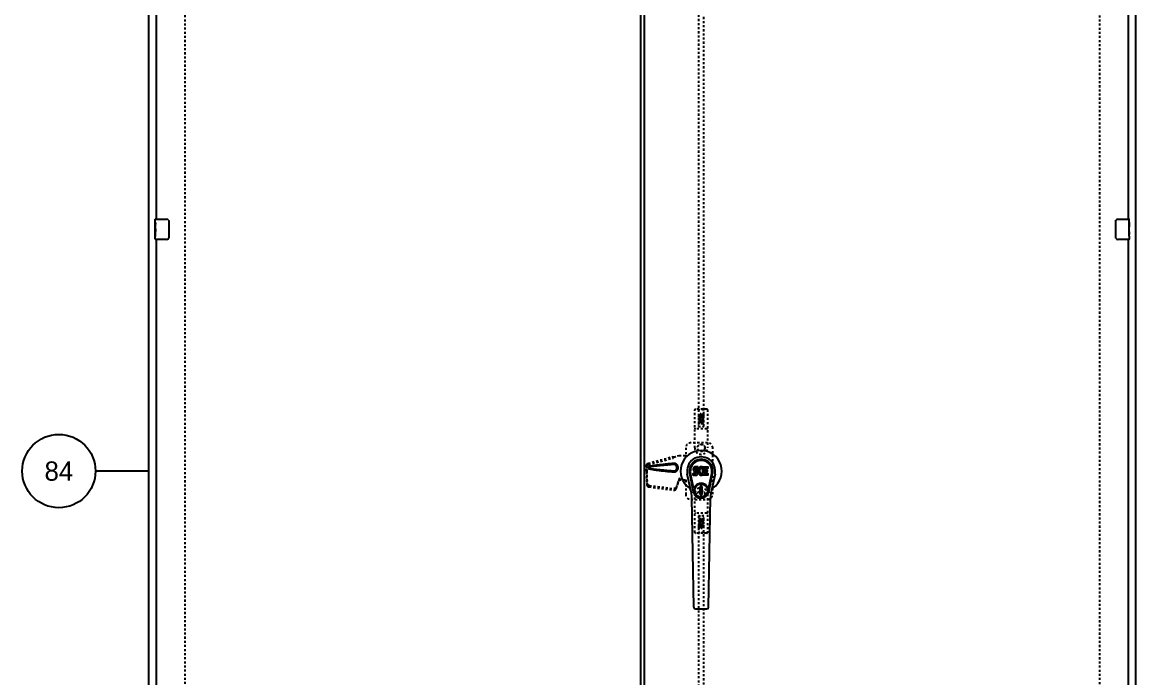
# Model space of a CAD drawing. Header units: inches. Extents: x -15 to 162, y -14 to 102.
# Drawn here: x 43.4 to 97.6, y 37.9 to 69.7 of the extents above; entities that cross this region are included whole.
import ezdxf
from ezdxf.enums import TextEntityAlignment as Align

# ---------------------------------------------------------------- set-up
doc = ezdxf.new("R2010")
doc.units = ezdxf.units.IN
doc.header["$MEASUREMENT"] = 0
doc.linetypes.add('HIDDEN', pattern=[0.2, 0.1, -0.1])
for name, color, linetype in [('DEFAULT_2', 8, 'HIDDEN'), ('MASTER_DOOR_ASSEMBLY', 7, 'Continuous'), ('SLAVE_DOOR_ASSEMBLY', 7, 'Continuous')]:
    doc.layers.add(name, color=color, linetype=linetype)
doc.dimstyles.get("Standard").update_dxf_attribs({"dimtxt": 0.18, "dimasz": 0.18, "dimexe": 0.18, "dimexo": 0.0625, "dimgap": 0.09, "dimtad": 0, "dimtih": 1, "dimtoh": 1, "dimdec": 4, "dimzin": 0, "dimdsep": 46, "dimtxsty": 'Standard', "dimcen": 0.09, "dimadec": 0, "dimazin": 0, "dimtfac": 1, "dimtdec": 4, "dimtofl": 0, "dimtmove": 0, "dimatfit": 3, "dimfxl": 1, "dimtolj": 1, "dimtzin": 0, "dimarcsym": 0})

msp = doc.modelspace()

# ---------------------------------------------------------------- linework, layer by layer
at = {"color": 3, "linetype": 'Continuous'}
for p, q in [((49.578, 1.02), (49.578, 90.812)), ((97.578, 1.02), (97.578, 90.812))]:
    msp.add_line(p, q, dxfattribs=at)
at = {"linetype": 'Continuous'}
msp.add_circle((45.206, 47.916), 1.781, dxfattribs=at)
at = {"layer": 'DEFAULT_2', "color": 8, "linetype": 'HIDDEN'}
for p, q in [((51.328, 87.468), (51.328, 8.364)), ((95.828, 8.364), (95.828, 87.468))]:
    msp.add_line(p, q, dxfattribs=at)
at = {"layer": 'MASTER_DOOR_ASSEMBLY', "color": 3, "linetype": 'Continuous'}
for p, q in [((73.672, 87.007), (73.672, 8.825)), ((97.203, 82.666), (97.203, 60.166)), ((97.203, 59.166), (97.203, 36.666))]:
    msp.add_line(p, q, dxfattribs=at)
at = {"layer": 'MASTER_DOOR_ASSEMBLY', "color": 8, "linetype": 'HIDDEN'}
for p, q in [((76.318, 87.088), (76.318, 50.086)), ((76.568, 50.086), (76.568, 87.088)), ((76.726, 50.928), (76.161, 50.928)), ((76.313, 50.898), (76.283, 50.928)), ((76.573, 50.898), (76.603, 50.928)), ((76.131, 49.04), (76.131, 50.898)), ((76.313, 50.898), (76.317, 50.088)), ((76.573, 50.898), (76.313, 50.898)), ((76.337, 50.538), (76.337, 50.63)), ((76.379, 50.538), (76.337, 50.538)), ((76.337, 50.226), (76.337, 50.382)), ((76.337, 50.382), (76.514, 50.382)), ((76.385, 50.406), (76.346, 50.389)), ((76.379, 50.63), (76.379, 50.538)), ((76.443, 50.66), (76.381, 50.624)), ((76.381, 50.624), (76.381, 50.551)), ((76.381, 50.624), (76.391, 50.618)), ((76.381, 50.551), (76.391, 50.557)), ((76.381, 50.551), (76.443, 50.515)), ((76.443, 50.648), (76.391, 50.618)), ((76.391, 50.618), (76.391, 50.557)), ((76.391, 50.557), (76.443, 50.527)), ((76.423, 50.602), (76.423, 50.63)), ((76.443, 50.66), (76.443, 50.648)), ((76.506, 50.624), (76.443, 50.66)), ((76.496, 50.618), (76.443, 50.648)), ((76.443, 50.527), (76.496, 50.557)), ((76.443, 50.515), (76.506, 50.551)), ((76.443, 50.515), (76.443, 50.527)), ((76.464, 50.644), (76.464, 50.598)), ((76.506, 50.624), (76.496, 50.618)), ((76.496, 50.557), (76.496, 50.618)), ((76.506, 50.551), (76.496, 50.557)), ((76.514, 50.382), (76.496, 50.395)), ((76.506, 50.551), (76.506, 50.624)), ((76.507, 50.602), (76.507, 50.694)), ((76.507, 50.694), (76.55, 50.694)), ((76.539, 50.385), (76.537, 50.382)), ((76.537, 50.382), (76.55, 50.382)), ((76.55, 50.694), (76.55, 50.602)), ((76.55, 50.382), (76.55, 50.226)), ((76.57, 50.088), (76.573, 50.898)), ((76.756, 50.898), (76.756, 49.04)), ((76.726, 49.963), (76.161, 49.963)), ((76.571, 50.338), (76.316, 50.338)), ((76.317, 50.088), (76.57, 50.088)), ((76.318, 50.089), (76.568, 50.089)), ((76.318, 50.086), (76.568, 50.086)), ((76.379, 50.226), (76.337, 50.226)), ((76.528, 50.213), (76.358, 50.213)), ((76.379, 50.339), (76.379, 50.226)), ((76.421, 50.339), (76.379, 50.339)), ((76.421, 50.247), (76.421, 50.339)), ((76.464, 50.247), (76.421, 50.247)), ((76.464, 50.339), (76.464, 50.247)), ((76.507, 50.339), (76.464, 50.339)), ((76.507, 50.226), (76.507, 50.339)), ((76.55, 50.226), (76.507, 50.226)), ((76.756, 49.291), (75.943, 49.291)), ((75.693, 49.041), (75.693, 48.687)), ((77.006, 46.791), (77.006, 49.041)), ((73.84, 48.285), (73.853, 48.214)), ((73.873, 48.298), (75.063, 48.618)), ((73.886, 48.227), (75.077, 48.547)), ((75.064, 48.614), (75.063, 48.618)), ((75.077, 48.547), (75.063, 48.618)), ((75.064, 48.614), (75.078, 48.543)), ((75.078, 48.543), (75.077, 48.547)), ((75.122, 48.29), (75.099, 48.289)), ((75.103, 48.597), (75.375, 48.671)), ((75.111, 48.597), (75.103, 48.597)), ((75.111, 48.597), (75.383, 48.671)), ((75.375, 48.671), (75.696, 48.671)), ((75.689, 48.671), (75.693, 48.687)), ((75.696, 48.671), (75.693, 48.687)), ((73.794, 47.929), (73.78, 47.858)), ((73.781, 47.868), (73.78, 47.858)), ((73.78, 47.858), (73.799, 47.243)), ((73.792, 47.945), (73.783, 47.889)), ((73.785, 48.119), (73.787, 48.141)), ((73.785, 47.918), (73.785, 48.119)), ((73.792, 48.119), (73.785, 48.119)), ((73.807, 47.999), (73.785, 47.918)), ((73.785, 47.918), (73.792, 47.918)), ((73.792, 48.118), (73.792, 48.117)), ((73.792, 48.117), (73.792, 48.116)), ((73.792, 48.116), (73.792, 48.113)), ((73.792, 48.113), (73.793, 48.101)), ((73.793, 48.101), (73.795, 48.084)), ((73.794, 47.929), (73.813, 47.314)), ((73.795, 48.084), (73.796, 48.072)), ((73.796, 48.072), (73.797, 48.062)), ((73.804, 48.093), (73.808, 48.106)), ((73.808, 48.106), (73.813, 48.125)), ((73.815, 47.999), (73.813, 47.992)), ((73.917, 47.144), (75.104, 46.991)), ((73.93, 47.215), (75.118, 47.062)), ((75.231, 47.049), (75.363, 47.433)), ((75.245, 47.12), (75.377, 47.504)), ((75.363, 47.433), (75.377, 47.504)), ((75.372, 47.499), (75.363, 47.433)), ((75.375, 47.578), (75.383, 47.578)), ((75.375, 47.578), (75.375, 47.568)), ((75.375, 47.578), (75.375, 47.491)), ((75.375, 47.568), (75.376, 47.538)), ((75.375, 47.491), (75.696, 47.491)), ((75.376, 47.52), (75.376, 47.514)), ((75.383, 47.578), (75.383, 47.491)), ((75.689, 47.491), (75.693, 47.474)), ((75.696, 47.491), (75.693, 47.474)), ((75.693, 47.474), (75.693, 46.791)), ((76.131, 44.933), (76.131, 46.791)), ((76.756, 46.791), (76.756, 44.933)), ((75.943, 46.541), (76.756, 46.541)), ((76.726, 45.868), (76.161, 45.868)), ((76.317, 45.743), (76.313, 44.933)), ((76.316, 45.493), (76.571, 45.493)), ((76.317, 45.743), (76.57, 45.743)), ((76.568, 45.745), (76.318, 45.745)), ((76.318, 45.745), (76.318, 8.743)), ((76.568, 45.742), (76.318, 45.742)), ((76.337, 45.605), (76.379, 45.605)), ((76.337, 45.449), (76.337, 45.605)), ((76.358, 45.618), (76.528, 45.618)), ((76.379, 45.605), (76.379, 45.492)), ((76.379, 45.492), (76.423, 45.492)), ((76.423, 45.584), (76.465, 45.584)), ((76.423, 45.492), (76.423, 45.584)), ((76.465, 45.584), (76.465, 45.492)), ((76.465, 45.492), (76.507, 45.492)), ((76.507, 45.605), (76.55, 45.605)), ((76.507, 45.492), (76.507, 45.605)), ((76.55, 45.605), (76.55, 45.449)), ((76.568, 8.743), (76.568, 45.745)), ((76.573, 44.933), (76.57, 45.743)), ((76.349, 45.449), (76.337, 45.449)), ((76.337, 45.137), (76.337, 45.229)), ((76.379, 45.137), (76.337, 45.137)), ((76.347, 45.446), (76.349, 45.449)), ((76.55, 45.449), (76.372, 45.449)), ((76.372, 45.449), (76.391, 45.436)), ((76.379, 45.229), (76.379, 45.137)), ((76.443, 45.316), (76.381, 45.28)), ((76.381, 45.28), (76.391, 45.274)), ((76.381, 45.28), (76.381, 45.208)), ((76.381, 45.208), (76.391, 45.213)), ((76.381, 45.208), (76.443, 45.171)), ((76.443, 45.304), (76.391, 45.274)), ((76.391, 45.274), (76.391, 45.213)), ((76.391, 45.213), (76.443, 45.183)), ((76.423, 45.187), (76.423, 45.233)), ((76.506, 45.28), (76.443, 45.316)), ((76.443, 45.316), (76.443, 45.304)), ((76.496, 45.274), (76.443, 45.304)), ((76.443, 45.183), (76.496, 45.213)), ((76.443, 45.171), (76.506, 45.208)), ((76.443, 45.171), (76.443, 45.183)), ((76.464, 45.229), (76.464, 45.201)), ((76.506, 45.28), (76.496, 45.274)), ((76.496, 45.213), (76.496, 45.274)), ((76.506, 45.208), (76.496, 45.213)), ((76.502, 45.425), (76.541, 45.442)), ((76.506, 45.208), (76.506, 45.28)), ((76.507, 45.293), (76.55, 45.293)), ((76.507, 45.201), (76.507, 45.293)), ((76.55, 45.293), (76.55, 45.201)), ((76.726, 44.903), (76.161, 44.903)), ((76.313, 44.933), (76.283, 44.903)), ((76.573, 44.933), (76.313, 44.933)), ((76.573, 44.933), (76.603, 44.903))]:
    msp.add_line(p, q, dxfattribs=at)
at = {"layer": 'MASTER_DOOR_ASSEMBLY', "color": 7, "linetype": 'Continuous'}
for p, q in [((96.708, 60.166), (97.248, 60.166)), ((97.263, 59.587), (97.263, 60.151)), ((96.609, 59.266), (96.609, 60.066)), ((97.263, 60.011), (97.256, 60.011)), ((97.256, 60.011), (97.256, 59.781)), ((97.263, 59.844), (97.256, 59.844)), ((97.263, 59.781), (97.256, 59.781)), ((97.263, 59.745), (97.258, 59.745)), ((97.262, 59.611), (97.26, 59.633)), ((97.262, 59.613), (97.263, 59.613)), ((97.263, 59.327), (97.263, 59.584)), ((97.248, 59.166), (96.708, 59.166)), ((97.263, 59.55), (97.256, 59.55)), ((97.256, 59.55), (97.256, 59.414)), ((97.258, 59.383), (97.263, 59.383)), ((97.263, 59.326), (97.263, 59.181)), ((75.967, 46.846), (75.769, 47.772)), ((76.077, 46.893), (75.885, 47.797)), ((75.933, 47.57), (75.889, 47.797)), ((76.001, 47.423), (75.926, 47.805)), ((76.059, 48.03), (76.057, 48.006)), ((76.057, 48.006), (76.058, 47.982)), ((76.058, 47.982), (76.062, 47.959)), ((76.064, 48.053), (76.059, 48.03)), ((76.06, 47.72), (76.06, 47.795)), ((76.062, 47.959), (76.07, 47.937)), ((76.073, 48.076), (76.064, 48.053)), ((76.123, 47.8), (76.064, 47.8)), ((76.064, 47.716), (76.208, 47.716)), ((76.07, 47.937), (76.083, 47.916)), ((76.087, 48.095), (76.073, 48.076)), ((76.083, 47.916), (76.099, 47.899)), ((76.095, 48.103), (76.087, 48.095)), ((76.105, 48.11), (76.095, 48.103)), ((76.099, 47.899), (76.119, 47.886)), ((76.127, 48.12), (76.105, 48.11)), ((76.119, 47.886), (76.13, 47.882)), ((76.184, 47.801), (76.123, 47.8)), ((76.15, 48.127), (76.127, 48.12)), ((76.128, 47.994), (76.129, 48.009)), ((76.129, 47.987), (76.128, 47.994)), ((76.129, 48.009), (76.131, 48.025)), ((76.131, 47.98), (76.129, 47.987)), ((76.13, 47.882), (76.142, 47.88)), ((76.131, 48.025), (76.134, 48.031)), ((76.136, 47.974), (76.131, 47.98)), ((76.134, 48.031), (76.14, 48.036)), ((76.142, 47.969), (76.136, 47.974)), ((76.14, 48.036), (76.154, 48.04)), ((76.156, 47.965), (76.142, 47.969)), ((76.142, 47.88), (76.189, 47.879)), ((76.29, 48.127), (76.15, 48.127)), ((76.154, 48.04), (76.169, 48.042)), ((76.18, 47.966), (76.156, 47.965)), ((76.169, 48.042), (76.282, 48.042)), ((76.204, 47.965), (76.18, 47.966)), ((76.199, 47.802), (76.184, 47.801)), ((76.189, 47.879), (76.197, 47.879)), ((76.197, 47.879), (76.204, 47.876)), ((76.206, 47.805), (76.199, 47.802)), ((76.228, 47.96), (76.204, 47.965)), ((76.204, 47.876), (76.21, 47.872)), ((76.211, 47.81), (76.206, 47.805)), ((76.208, 47.716), (76.22, 47.717)), ((76.21, 47.872), (76.215, 47.866)), ((76.221, 47.822), (76.211, 47.81)), ((76.215, 47.866), (76.221, 47.852)), ((76.22, 47.717), (76.232, 47.721)), ((76.221, 47.852), (76.224, 47.837)), ((76.223, 47.829), (76.221, 47.822)), ((76.224, 47.837), (76.223, 47.829)), ((76.239, 47.955), (76.228, 47.96)), ((76.232, 47.721), (76.251, 47.735)), ((76.248, 47.948), (76.239, 47.955)), ((76.266, 47.931), (76.248, 47.948)), ((76.251, 47.735), (76.268, 47.752)), ((76.279, 47.911), (76.266, 47.931)), ((76.268, 47.752), (76.275, 47.762)), ((76.275, 47.762), (76.28, 47.773)), ((76.288, 47.889), (76.279, 47.911)), ((76.28, 47.773), (76.289, 47.795)), ((76.282, 48.042), (76.287, 48.042)), ((76.287, 48.042), (76.289, 48.048)), ((76.294, 47.866), (76.288, 47.889)), ((76.289, 48.048), (76.29, 48.06)), ((76.294, 47.963), (76.289, 47.919)), ((76.289, 47.919), (76.29, 47.896)), ((76.289, 47.795), (76.295, 47.818)), ((76.291, 48.084), (76.29, 48.127)), ((76.29, 48.06), (76.291, 48.084)), ((76.29, 47.896), (76.293, 47.874)), ((76.293, 47.874), (76.298, 47.852)), ((76.298, 47.985), (76.294, 47.963)), ((76.297, 47.842), (76.294, 47.866)), ((76.295, 47.818), (76.297, 47.842)), ((76.304, 48.006), (76.298, 47.985)), ((76.298, 47.852), (76.305, 47.831)), ((76.313, 48.027), (76.304, 48.006)), ((76.305, 47.831), (76.326, 47.792)), ((76.323, 48.046), (76.313, 48.027)), ((76.336, 48.065), (76.323, 48.046)), ((76.326, 47.792), (76.339, 47.774)), ((76.351, 48.081), (76.336, 48.065)), ((76.339, 47.774), (76.353, 47.757)), ((76.367, 48.097), (76.351, 48.081)), ((76.353, 47.757), (76.37, 47.742)), ((76.363, 47.961), (76.359, 47.934)), ((76.359, 47.934), (76.359, 47.907)), ((76.359, 47.907), (76.36, 47.894)), ((76.36, 47.894), (76.363, 47.881)), ((76.366, 47.974), (76.363, 47.961)), ((76.363, 47.881), (76.373, 47.856)), ((76.372, 47.985), (76.366, 47.974)), ((76.386, 48.11), (76.367, 48.097)), ((76.37, 47.742), (76.388, 47.728)), ((76.386, 48.009), (76.372, 47.985)), ((76.373, 47.856), (76.387, 47.833)), ((76.406, 48.118), (76.386, 48.11)), ((76.395, 48.019), (76.386, 48.009)), ((76.387, 47.833), (76.395, 47.823)), ((76.388, 47.728), (76.397, 47.723)), ((76.405, 48.027), (76.395, 48.019)), ((76.395, 47.823), (76.405, 47.814)), ((76.397, 47.723), (76.408, 47.719)), ((76.43, 48.037), (76.405, 48.027)), ((76.405, 47.814), (76.417, 47.807)), ((76.428, 48.123), (76.406, 48.118)), ((76.408, 47.719), (76.43, 47.714)), ((76.417, 47.807), (76.429, 47.802)), ((76.45, 48.125), (76.428, 48.123)), ((76.429, 47.802), (76.442, 47.8)), ((76.443, 48.04), (76.43, 48.037)), ((76.43, 47.714), (76.452, 47.711)), ((76.442, 47.8), (76.456, 47.799)), ((76.456, 48.04), (76.443, 48.04)), ((76.472, 48.125), (76.45, 48.125)), ((76.452, 47.711), (76.474, 47.714)), ((76.47, 48.037), (76.456, 48.04)), ((76.456, 47.799), (76.469, 47.801)), ((76.469, 47.801), (76.481, 47.805)), ((76.482, 48.032), (76.47, 48.037)), ((76.484, 48.123), (76.472, 48.125)), ((76.474, 47.714), (76.495, 47.721)), ((76.481, 47.805), (76.494, 47.811)), ((76.494, 48.12), (76.484, 48.123)), ((76.514, 48.103), (76.488, 48.035)), ((76.513, 48.108), (76.494, 48.12)), ((76.494, 47.811), (76.505, 47.818)), ((76.495, 47.721), (76.514, 47.733)), ((76.511, 47.817), (76.523, 47.8)), ((76.525, 47.733), (76.514, 47.733)), ((76.514, 47.733), (76.514, 47.733)), ((76.523, 47.8), (76.523, 48.125)), ((76.523, 48.125), (76.76, 48.125)), ((76.525, 47.72), (76.525, 47.733)), ((76.76, 47.716), (76.529, 47.716)), ((76.593, 48.037), (76.593, 47.97)), ((76.594, 47.879), (76.594, 47.801)), ((76.76, 48.042), (76.598, 48.042)), ((76.598, 47.965), (76.729, 47.965)), ((76.729, 47.883), (76.599, 47.883)), ((76.599, 47.797), (76.76, 47.797)), ((76.733, 47.961), (76.733, 47.888)), ((76.764, 48.12), (76.764, 48.046)), ((76.765, 47.792), (76.765, 47.72)), ((76.809, 46.893), (77.002, 47.797)), ((76.886, 47.423), (76.96, 47.805)), ((77.117, 47.772), (76.92, 46.846)), ((76.953, 47.57), (76.998, 47.797)), ((76.049, 47.198), (76.001, 47.423)), ((76.488, 47.158), (76.398, 47.158)), ((76.398, 46.784), (76.398, 47.158)), ((76.398, 47.119), (76.488, 47.119)), ((76.449, 47.119), (76.449, 47.04)), ((76.488, 46.784), (76.488, 47.158)), ((76.838, 47.198), (76.886, 47.423)), ((76.085, 41.3), (75.992, 46.62)), ((76.488, 46.823), (76.398, 46.823)), ((76.398, 46.784), (76.488, 46.784)), ((76.488, 47.04), (76.449, 47.04)), ((76.801, 41.3), (76.894, 46.62)), ((76.164, 41.223), (76.722, 41.223))]:
    msp.add_line(p, q, dxfattribs=at)
for points in [[(96.609, 60.066), (96.609, 60.072), (96.609, 60.078), (96.61, 60.084), (96.612, 60.09), (96.613, 60.096), (96.615, 60.102)], [(97.26, 59.633), (97.259, 59.645), (97.258, 59.657), (97.258, 59.669), (97.257, 59.682), (97.257, 59.695), (97.256, 59.708), (97.257, 59.72), (97.257, 59.733), (97.258, 59.746), (97.258, 59.758), (97.259, 59.77)], [(97.263, 59.584), (97.263, 59.592), (97.263, 59.601), (97.262, 59.611)], [(96.615, 59.229), (96.613, 59.235), (96.612, 59.241), (96.61, 59.247), (96.609, 59.253), (96.609, 59.259), (96.609, 59.266)], [(97.258, 59.377), (97.257, 59.386), (97.257, 59.395), (97.257, 59.405), (97.256, 59.414)], [(97.261, 59.353), (97.26, 59.361), (97.259, 59.369), (97.258, 59.377)], [(97.263, 59.326), (97.263, 59.33), (97.263, 59.335), (97.262, 59.34), (97.261, 59.353)], [(76.045, 46.863), (76.043, 46.868), (76.042, 46.874), (76.04, 46.879), (76.039, 46.885)], [(76.847, 46.885), (76.846, 46.879), (76.845, 46.874), (76.843, 46.868), (76.841, 46.863)]]:
    msp.add_lwpolyline(points, dxfattribs=at)
at = {"layer": 'MASTER_DOOR_ASSEMBLY', "color": 8, "linetype": 'HIDDEN'}
for points in [[(73.787, 48.141), (73.789, 48.148), (73.791, 48.156), (73.794, 48.164), (73.799, 48.172), (73.805, 48.18), (73.812, 48.188), (73.82, 48.195), (73.83, 48.202), (73.841, 48.208), (73.853, 48.214)], [(73.789, 48.178), (73.79, 48.192), (73.791, 48.208), (73.795, 48.223), (73.8, 48.237), (73.806, 48.25), (73.813, 48.261), (73.821, 48.27), (73.83, 48.278), (73.84, 48.285)], [(73.84, 48.285), (73.848, 48.289), (73.856, 48.292), (73.864, 48.295), (73.873, 48.298)], [(73.853, 48.214), (73.861, 48.218), (73.869, 48.221), (73.878, 48.224), (73.886, 48.227)], [(75.099, 48.289), (75.024, 48.281), (74.952, 48.274), (74.883, 48.267), (74.816, 48.26), (74.752, 48.253), (74.691, 48.246), (74.632, 48.239), (74.576, 48.233), (74.522, 48.226), (74.47, 48.22), (74.42, 48.214), (74.372, 48.208), (74.326, 48.202), (74.282, 48.196), (74.24, 48.19), (74.199, 48.184), (74.161, 48.178), (74.124, 48.172), (74.088, 48.165), (74.054, 48.159), (74.022, 48.153), (73.991, 48.146), (73.961, 48.14), (73.933, 48.132), (73.906, 48.124), (73.881, 48.116)], [(75.099, 48.235), (75.036, 48.23), (74.975, 48.225), (74.916, 48.22), (74.859, 48.215), (74.804, 48.21), (74.751, 48.205), (74.7, 48.201), (74.652, 48.196), (74.605, 48.192), (74.56, 48.188), (74.517, 48.184), (74.475, 48.18), (74.436, 48.176), (74.398, 48.173), (74.362, 48.169), (74.328, 48.166), (74.295, 48.162), (74.264, 48.159), (74.234, 48.156), (74.205, 48.152), (74.176, 48.149), (74.149, 48.146), (74.121, 48.143), (74.095, 48.14), (74.068, 48.136), (74.041, 48.133), (74.014, 48.129), (73.987, 48.125), (73.961, 48.121), (73.934, 48.116), (73.907, 48.111), (73.881, 48.105)], [(75.064, 48.614), (75.068, 48.612), (75.071, 48.61), (75.074, 48.609), (75.077, 48.608), (75.08, 48.607), (75.082, 48.606), (75.085, 48.605), (75.087, 48.605)], [(75.078, 48.543), (75.081, 48.545), (75.083, 48.547), (75.085, 48.549), (75.087, 48.551), (75.089, 48.553), (75.09, 48.556), (75.092, 48.559), (75.093, 48.562), (75.094, 48.565), (75.095, 48.568), (75.096, 48.571), (75.097, 48.575), (75.097, 48.579), (75.098, 48.583), (75.099, 48.586), (75.101, 48.591)], [(75.087, 48.605), (75.092, 48.603), (75.095, 48.603), (75.098, 48.602), (75.101, 48.601), (75.104, 48.6), (75.107, 48.599), (75.111, 48.597)], [(75.099, 47.873), (75.122, 47.872), (75.145, 47.873), (75.167, 47.877), (75.189, 47.884), (75.21, 47.893), (75.23, 47.904), (75.248, 47.917), (75.265, 47.932), (75.279, 47.947), (75.291, 47.964), (75.301, 47.98), (75.309, 47.997), (75.315, 48.013), (75.32, 48.03), (75.323, 48.047), (75.325, 48.064), (75.326, 48.08), (75.325, 48.097), (75.323, 48.114), (75.32, 48.131), (75.315, 48.148), (75.309, 48.164), (75.301, 48.181), (75.291, 48.197), (75.279, 48.214), (75.265, 48.229), (75.248, 48.244), (75.23, 48.257), (75.21, 48.269), (75.189, 48.277), (75.167, 48.284), (75.145, 48.288), (75.122, 48.29)], [(75.099, 47.926), (75.109, 47.926), (75.118, 47.926), (75.127, 47.926), (75.137, 47.928), (75.146, 47.929), (75.155, 47.932), (75.164, 47.935), (75.173, 47.938), (75.181, 47.942), (75.189, 47.947), (75.198, 47.952), (75.206, 47.958), (75.214, 47.965), (75.222, 47.973), (75.23, 47.983), (75.237, 47.993), (75.244, 48.004), (75.25, 48.015), (75.254, 48.026), (75.258, 48.037), (75.26, 48.048), (75.262, 48.059), (75.263, 48.069), (75.264, 48.08), (75.263, 48.09), (75.262, 48.101), (75.261, 48.111), (75.258, 48.122), (75.255, 48.133), (75.25, 48.144), (75.245, 48.156), (75.238, 48.167), (75.231, 48.177), (75.223, 48.186), (75.215, 48.195), (75.207, 48.202), (75.199, 48.208), (75.19, 48.213), (75.182, 48.218), (75.173, 48.222), (75.165, 48.226), (75.156, 48.229), (75.146, 48.232), (75.137, 48.233), (75.128, 48.235), (75.118, 48.235), (75.109, 48.236), (75.099, 48.235)], [(75.101, 48.591), (75.102, 48.594), (75.103, 48.597)], [(75.101, 48.591), (75.101, 48.592), (75.103, 48.595), (75.104, 48.596), (75.106, 48.597), (75.108, 48.597)], [(73.783, 47.889), (73.782, 47.884), (73.781, 47.868)], [(73.815, 47.999), (73.81, 47.98), (73.804, 47.961), (73.799, 47.942), (73.793, 47.923), (73.788, 47.906), (73.783, 47.889)], [(73.789, 48.178), (73.789, 48.172), (73.789, 48.164), (73.789, 48.157), (73.788, 48.15), (73.788, 48.144), (73.787, 48.141)], [(73.79, 48.158), (73.789, 48.176), (73.789, 48.178)], [(73.797, 48.062), (73.796, 48.078), (73.795, 48.094), (73.794, 48.11), (73.793, 48.126), (73.791, 48.142), (73.79, 48.158)], [(73.792, 48.119), (73.792, 48.119), (73.792, 48.119), (73.792, 48.119), (73.792, 48.118), (73.792, 48.118)], [(73.807, 47.999), (73.805, 47.99), (73.802, 47.98), (73.799, 47.971), (73.797, 47.962), (73.794, 47.953), (73.792, 47.945)], [(73.792, 47.945), (73.792, 47.942), (73.792, 47.94), (73.793, 47.937), (73.793, 47.934), (73.793, 47.932), (73.794, 47.929)], [(73.797, 48.062), (73.798, 48.068), (73.8, 48.075), (73.801, 48.081), (73.803, 48.087), (73.804, 48.093)], [(73.881, 48.116), (73.875, 48.112), (73.87, 48.109), (73.865, 48.104), (73.862, 48.099), (73.859, 48.093), (73.857, 48.087), (73.857, 48.081), (73.857, 48.074), (73.859, 48.068), (73.861, 48.063), (73.865, 48.057), (73.87, 48.053), (73.875, 48.049), (73.881, 48.046)], [(73.881, 48.105), (73.876, 48.103), (73.871, 48.1), (73.868, 48.097), (73.864, 48.093), (73.862, 48.089), (73.861, 48.085), (73.86, 48.08), (73.861, 48.076), (73.862, 48.071), (73.865, 48.067), (73.868, 48.064), (73.872, 48.061), (73.876, 48.058), (73.881, 48.056)], [(73.881, 48.056), (73.907, 48.05), (73.934, 48.045), (73.96, 48.04), (73.987, 48.036), (74.014, 48.032), (74.041, 48.029), (74.067, 48.025), (74.094, 48.022), (74.121, 48.018), (74.148, 48.015), (74.176, 48.012), (74.204, 48.009), (74.233, 48.005), (74.263, 48.002), (74.294, 47.999), (74.327, 47.996), (74.361, 47.992), (74.397, 47.989), (74.435, 47.985), (74.475, 47.981), (74.516, 47.977), (74.559, 47.973), (74.604, 47.969), (74.651, 47.965), (74.7, 47.96), (74.751, 47.956), (74.803, 47.951), (74.858, 47.946), (74.915, 47.942), (74.974, 47.937), (75.036, 47.931), (75.099, 47.926)], [(73.881, 48.046), (73.906, 48.037), (73.932, 48.029), (73.96, 48.022), (73.989, 48.015), (74.02, 48.009), (74.052, 48.002), (74.085, 47.996), (74.121, 47.99), (74.158, 47.984), (74.196, 47.978), (74.236, 47.972), (74.278, 47.966), (74.322, 47.96), (74.368, 47.954), (74.416, 47.948), (74.466, 47.941), (74.518, 47.935), (74.572, 47.929), (74.629, 47.922), (74.688, 47.916), (74.749, 47.909), (74.814, 47.902), (74.881, 47.895), (74.951, 47.888), (75.023, 47.88), (75.099, 47.873)], [(73.799, 47.243), (73.801, 47.232), (73.804, 47.22), (73.809, 47.209), (73.816, 47.198), (73.824, 47.188), (73.834, 47.179), (73.846, 47.17), (73.858, 47.162), (73.872, 47.156), (73.887, 47.151), (73.901, 47.147), (73.917, 47.144)], [(73.93, 47.215), (73.915, 47.218), (73.9, 47.222), (73.886, 47.227), (73.872, 47.234), (73.859, 47.241), (73.848, 47.25), (73.838, 47.259), (73.829, 47.269), (73.823, 47.28), (73.817, 47.291), (73.814, 47.303), (73.813, 47.314)], [(75.245, 47.12), (75.241, 47.11), (75.235, 47.101), (75.228, 47.093), (75.219, 47.085), (75.209, 47.079), (75.198, 47.073), (75.186, 47.068), (75.174, 47.065), (75.16, 47.062), (75.146, 47.061), (75.132, 47.061), (75.118, 47.062)], [(75.376, 47.55), (75.376, 47.543), (75.375, 47.53), (75.374, 47.515), (75.372, 47.499), (75.37, 47.482), (75.368, 47.471)], [(75.383, 47.578), (75.38, 47.558), (75.378, 47.538), (75.375, 47.518), (75.372, 47.499)], [(75.376, 47.538), (75.376, 47.528), (75.376, 47.52)], [(75.376, 47.514), (75.376, 47.511), (75.376, 47.509), (75.377, 47.506), (75.377, 47.504)], [(75.104, 46.991), (75.119, 46.99), (75.133, 46.99), (75.147, 46.991), (75.16, 46.994), (75.173, 46.997), (75.185, 47.002), (75.196, 47.008), (75.206, 47.014), (75.214, 47.022), (75.221, 47.03), (75.227, 47.039), (75.231, 47.049)]]:
    msp.add_lwpolyline(points, dxfattribs=at)
for centre, radius in [((76.443, 50.588), 0.085), ((76.443, 50.588), 0.0845), ((76.443, 49.04), 0.18), ((76.443, 49.041), 0.172), ((76.443, 46.791), 0.18), ((76.443, 46.791), 0.172), ((76.443, 45.243), 0.085), ((76.443, 45.243), 0.0845)]:
    msp.add_circle(centre, radius, dxfattribs=at)
at = {"layer": 'MASTER_DOOR_ASSEMBLY', "color": 7, "linetype": 'Continuous'}
for radius in [0.317, 0.313]:
    msp.add_circle((76.443, 46.971), radius, dxfattribs=at)
for centre, radius, start, end in [((96.708, 60.066), 0.1, 90, 158.7946), ((97.248, 60.151), 0.015, 0, 90), ((96.708, 59.266), 0.1, 201.1999, 270), ((97.248, 59.181), 0.015, 270, 0), ((76.443, 47.916), 1.004, 305.5066, 234.4934), ((76.443, 47.916), 0.689, 347.9703, 192.0297), ((76.443, 47.916), 0.571, 347.9703, 192.0297), ((76.443, 47.906), 0.527, 348.9402, 191.0594), ((76.064, 47.795), 0.00448, 90, 180.0119), ((76.064, 47.72), 0.00483, 180, 270), ((76.484, 48.036), 0.00448, 246.1578, 339.0016), ((76.507, 47.815), 0.00448, 34.0893, 127.3444), ((76.51, 48.104), 0.00448, 339.0016, 51.8729), ((76.529, 47.72), 0.00448, 180, 270), ((76.598, 48.037), 0.00448, 90, 180), ((76.598, 47.97), 0.00448, 180, 270), ((76.599, 47.879), 0.00448, 90, 180), ((76.599, 47.801), 0.00448, 180, 270), ((76.729, 47.961), 0.00448, 0, 90), ((76.729, 47.888), 0.00448, 270, 360), ((76.76, 48.12), 0.00448, 0, 90), ((76.76, 48.046), 0.00448, 270, 360), ((76.76, 47.792), 0.00448, 0, 90), ((76.76, 47.72), 0.00448, 270, 360), ((76.106, 47.211), 0.0591, 192.0297, 324.5763), ((76.443, 46.971), 0.354, 35.4237, 144.5763), ((76.78, 47.211), 0.0591, 215.4237, 347.9703), ((75.746, 46.938), 0.197, 12.0297, 54.4934), ((74.811, 46.6), 1.181, 1, 12.0297), ((76.443, 46.971), 0.374, 192.0297, 347.9703), ((78.075, 46.6), 1.181, 167.9703, 179), ((77.141, 46.938), 0.197, 125.5066, 167.9703), ((76.164, 41.301), 0.0787, 181, 270), ((76.722, 41.301), 0.0787, 270, 359)]:
    msp.add_arc(centre, radius, start, end, dxfattribs=at)
at = {"layer": 'MASTER_DOOR_ASSEMBLY', "color": 8, "linetype": 'HIDDEN'}
for centre, radius, start, end in [((76.161, 50.898), 0.03, 90, 180), ((76.726, 50.898), 0.03, 0, 90), ((76.401, 50.631), 0.0644, 12.2995, 180.0775), ((76.443, 50.432), 0.107, 334.2636, 203.4027), ((76.401, 50.63), 0.0219, 359.9011, 180), ((76.443, 50.432), 0.0639, 324.8895, 203.4026), ((76.486, 50.602), 0.0635, 180, 0), ((76.485, 50.602), 0.0219, 190.307, 0), ((76.161, 49.993), 0.03, 180, 270), ((76.358, 50.173), 0.04, 90, 180), ((76.358, 50.128), 0.04, 180, 270), ((76.528, 50.173), 0.04, 0, 90), ((76.528, 50.128), 0.04, 270, 0), ((76.726, 49.993), 0.03, 270, 0), ((75.943, 49.041), 0.25, 90, 180), ((76.756, 49.041), 0.25, 0, 90), ((76.443, 49.04), 0.312, 180, 0), ((75.943, 46.791), 0.25, 180, 270), ((76.443, 46.791), 0.312, 0, 180), ((76.756, 46.791), 0.25, 270, 0), ((76.161, 45.838), 0.03, 90, 180), ((76.358, 45.703), 0.04, 90, 180), ((76.358, 45.658), 0.04, 180, 270), ((76.528, 45.703), 0.04, 0, 90), ((76.528, 45.658), 0.04, 270, 0), ((76.726, 45.838), 0.03, 0, 90), ((76.443, 45.4), 0.107, 154.2636, 23.4027), ((76.4, 45.229), 0.0635, 0, 180), ((76.443, 45.4), 0.0639, 144.8895, 23.4026), ((76.401, 45.229), 0.0219, 10.307, 180), ((76.485, 45.201), 0.0644, 192.2995, 0.0775), ((76.485, 45.201), 0.0219, 179.9011, 0), ((76.161, 44.933), 0.03, 180, 270), ((76.726, 44.933), 0.03, 270, 0)]:
    msp.add_arc(centre, radius, start, end, dxfattribs=at)
at = {"layer": 'MASTER_DOOR_ASSEMBLY', "color": 7, "linetype": 'Continuous'}
for centre, major_axis, ratio, start_param, end_param in [((97, 59.75), (0.263, 0), 0.432808, 0, 0.179988), ((76.443, 47.906), (0, 0.565), 0.999848, -1.76365, 1.76365)]:
    msp.add_ellipse(centre, major_axis=major_axis, ratio=ratio, start_param=start_param, end_param=end_param, dxfattribs=at)
at = {"layer": 'MASTER_DOOR_ASSEMBLY', "color": 8, "linetype": 'HIDDEN'}
msp.add_ellipse((73.812, 47.992), major_axis=(0.02, 0.0746), ratio=0.018459, start_param=-3.136658, end_param=-1.565862, dxfattribs=at)
at = {"layer": 'SLAVE_DOOR_ASSEMBLY', "color": 3, "linetype": 'Continuous'}
for p, q in [((73.485, 87.141), (73.485, 8.69)), ((49.953, 60.166), (49.953, 82.666)), ((49.953, 36.666), (49.953, 59.166))]:
    msp.add_line(p, q, dxfattribs=at)
at = {"layer": 'SLAVE_DOOR_ASSEMBLY', "color": 7, "linetype": 'Continuous'}
for p, q in [((49.893, 60.005), (49.893, 60.151)), ((49.908, 60.166), (50.448, 60.166)), ((49.893, 59.747), (49.893, 60.004)), ((49.899, 59.948), (49.893, 59.948)), ((49.893, 59.781), (49.9, 59.781)), ((49.893, 59.181), (49.893, 59.744)), ((49.895, 59.718), (49.893, 59.718)), ((49.893, 59.586), (49.899, 59.586)), ((49.895, 59.72), (49.897, 59.698)), ((49.9, 59.781), (49.9, 59.917)), ((50.548, 60.066), (50.548, 59.266)), ((49.893, 59.55), (49.9, 59.55)), ((49.893, 59.487), (49.9, 59.487)), ((49.893, 59.32), (49.9, 59.32)), ((49.9, 59.32), (49.9, 59.55)), ((50.448, 59.166), (49.908, 59.166))]:
    msp.add_line(p, q, dxfattribs=at)
for points in [[(49.893, 60.005), (49.894, 60.001), (49.894, 59.997), (49.895, 59.991), (49.896, 59.978)], [(49.893, 59.747), (49.894, 59.739), (49.894, 59.73), (49.895, 59.72)], [(49.896, 59.978), (49.897, 59.97), (49.898, 59.962), (49.899, 59.954)], [(49.897, 59.698), (49.898, 59.686), (49.899, 59.674), (49.899, 59.662), (49.9, 59.649), (49.9, 59.636), (49.9, 59.624), (49.9, 59.611), (49.9, 59.598), (49.899, 59.585), (49.899, 59.573), (49.898, 59.561)], [(49.899, 59.954), (49.899, 59.945), (49.9, 59.936), (49.9, 59.926), (49.9, 59.917)], [(50.542, 60.102), (50.544, 60.096), (50.545, 60.09), (50.547, 60.084), (50.548, 60.078), (50.548, 60.072), (50.548, 60.066)], [(50.548, 59.266), (50.548, 59.259), (50.548, 59.253), (50.547, 59.247), (50.545, 59.241), (50.544, 59.235), (50.542, 59.229)]]:
    msp.add_lwpolyline(points, dxfattribs=at)
for centre, radius, start, end in [((49.908, 60.151), 0.015, 90, 180), ((50.448, 60.066), 0.1, 21.1999, 90), ((49.908, 59.181), 0.015, 180, 270), ((50.448, 59.266), 0.1, 270, 338.7946)]:
    msp.add_arc(centre, radius, start, end, dxfattribs=at)
msp.add_ellipse((50.156, 59.581), major_axis=(0.263, 0), ratio=0.432808, start_param=3.141593, end_param=3.321581, dxfattribs=at)

# ---------------------------------------------------------------- texts
at = {"linetype": 'Continuous'}
msp.add_text('84', height=0.9374, dxfattribs=at).set_placement((45.206, 47.916), align=Align.MIDDLE)

# ---------------------------------------------------------------- leaders
msp.add_leader([(49.578, 47.916), (46.987, 47.916)], dimstyle='Standard', override={"dimasz": 0.2, "dimtmove": 0}, dxfattribs=at)

doc.saveas('drawing.dxf')
